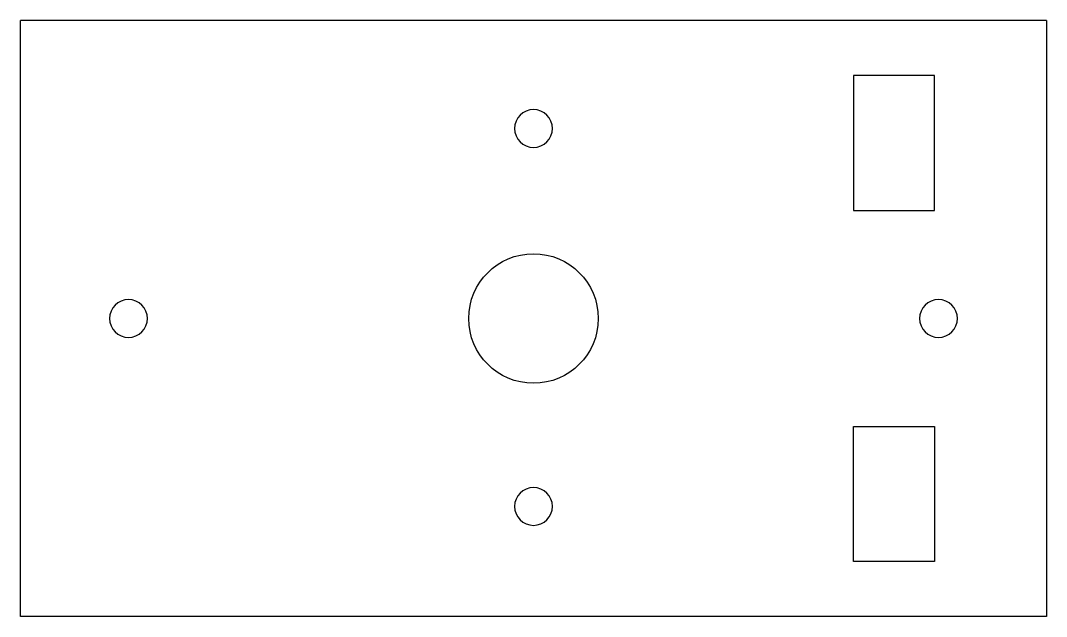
# Model space of a CAD drawing. Header units: millimetres. Extents: x -19 to 19, y -11 to 11.
import ezdxf

# ---------------------------------------------------------------- set-up
doc = ezdxf.new("R2010")
doc.units = ezdxf.units.MM

# ---------------------------------------------------------------- blocks, each defined once
blk = doc.blocks.new('block 14')
at = {"color": 7, "lineweight": 25, "true_color": 0xffffff}
blk.add_open_spline([(164.396, 105.266), (164.396, 104.88), (164.082, 104.566), (163.696, 104.566), (163.309, 104.566), (162.996, 104.88), (162.996, 105.266), (162.996, 105.653), (163.309, 105.966), (163.696, 105.966), (164.082, 105.966), (164.396, 105.653), (164.396, 105.266), (164.396, 105.266), (164.396, 105.266), (164.396, 105.266)], degree=3, knots=[0, 0, 0, 0, 1, 1, 1, 2, 2, 2, 3, 3, 3, 4, 4, 4, 5, 5, 5, 5], dxfattribs=at)
blk = doc.blocks.new('block 15')
at = {"color": 7, "lineweight": 25, "true_color": 0xffffff}
blk.add_open_spline([(134.396, 105.266), (134.396, 104.88), (134.082, 104.566), (133.696, 104.566), (133.309, 104.566), (132.996, 104.88), (132.996, 105.266), (132.996, 105.653), (133.309, 105.966), (133.696, 105.966), (134.082, 105.966), (134.396, 105.653), (134.396, 105.266), (134.396, 105.266), (134.396, 105.266), (134.396, 105.266)], degree=3, knots=[0, 0, 0, 0, 1, 1, 1, 2, 2, 2, 3, 3, 3, 4, 4, 4, 5, 5, 5, 5], dxfattribs=at)
blk = doc.blocks.new('block 16')
at = {"color": 7, "lineweight": 25, "true_color": 0xffffff}
blk.add_open_spline([(149.396, 112.303), (149.396, 111.917), (149.082, 111.603), (148.696, 111.603), (148.309, 111.603), (147.996, 111.917), (147.996, 112.303), (147.996, 112.69), (148.309, 113.003), (148.696, 113.003), (149.082, 113.003), (149.396, 112.69), (149.396, 112.303), (149.396, 112.303), (149.396, 112.303), (149.396, 112.303)], degree=3, knots=[0, 0, 0, 0, 1, 1, 1, 2, 2, 2, 3, 3, 3, 4, 4, 4, 5, 5, 5, 5], dxfattribs=at)
blk = doc.blocks.new('block 17')
at = {"color": 7, "lineweight": 25, "true_color": 0xffffff}
blk.add_open_spline([(149.396, 98.305), (149.396, 97.919), (149.082, 97.605), (148.696, 97.605), (148.309, 97.605), (147.996, 97.919), (147.996, 98.305), (147.996, 98.692), (148.309, 99.005), (148.696, 99.005), (149.082, 99.005), (149.396, 98.692), (149.396, 98.305), (149.396, 98.305), (149.396, 98.305), (149.396, 98.305)], degree=3, knots=[0, 0, 0, 0, 1, 1, 1, 2, 2, 2, 3, 3, 3, 4, 4, 4, 5, 5, 5, 5], dxfattribs=at)

msp = doc.modelspace()

# ---------------------------------------------------------------- linework, layer by layer
for p, q in [((-19, -11.037), (-19, 11.037)), ((19, 11.037), (-19, 11.037)), ((19, 11.037), (19, -11.037)), ((14.85, 9), (11.85, 9)), ((11.85, 9), (11.85, 4)), ((14.85, 4), (14.85, 9)), ((11.85, 4), (14.85, 4)), ((11.85, -4), (14.85, -4)), ((11.85, -9), (11.85, -4)), ((14.85, -4), (14.85, -9)), ((14.85, -9), (11.85, -9)), ((19, -11.037), (-19, -11.037))]:
    msp.add_line(p, q)
msp.add_circle((0, 0), 2.4)

# ---------------------------------------------------------------- block references
for name in ['block 16', 'block 15', 'block 14', 'block 17']:
    msp.add_blockref(name, (-148.696, -105.266))

doc.saveas('drawing.dxf')
